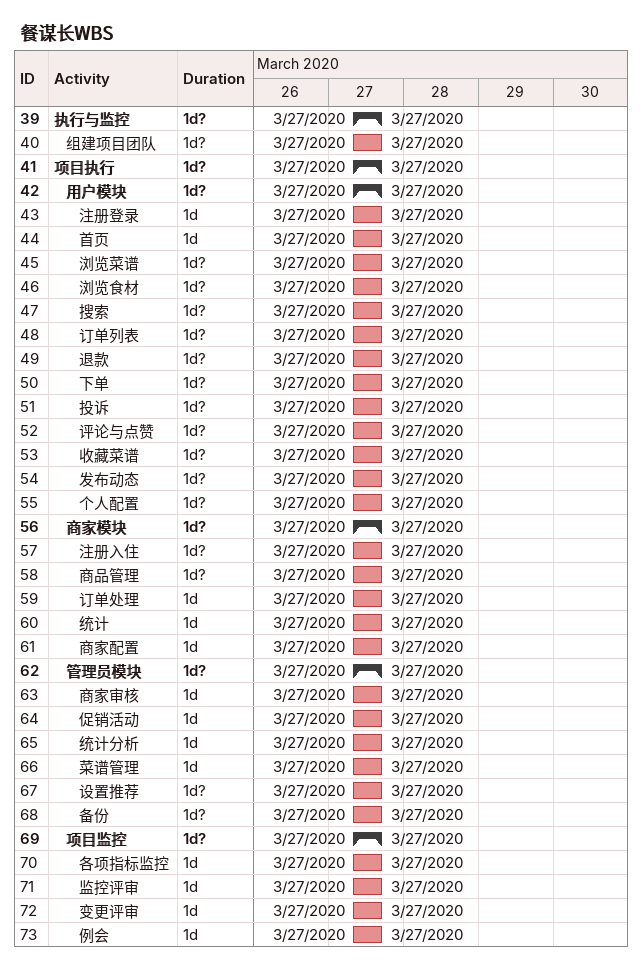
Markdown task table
餐谋长WBS

| ID | Level | Task | Duration | Start | Finish |
|---|---|---|---|---|---|
| 39 | 1 | **执行与监控** | 1d? | 2020-03-27 | 2020-03-27 |
| 40 | 2 | 组建项目团队 | 1d? | 2020-03-27 | 2020-03-27 |
| 41 | 1 | **项目执行** | 1d? | 2020-03-27 | 2020-03-27 |
| 42 | 2 | **用户模块** | 1d? | 2020-03-27 | 2020-03-27 |
| 43 | 3 | 注册登录 | 1d | 2020-03-27 | 2020-03-27 |
| 44 | 3 | 首页 | 1d | 2020-03-27 | 2020-03-27 |
| 45 | 3 | 浏览菜谱 | 1d? | 2020-03-27 | 2020-03-27 |
| 46 | 3 | 浏览食材 | 1d? | 2020-03-27 | 2020-03-27 |
| 47 | 3 | 搜索 | 1d? | 2020-03-27 | 2020-03-27 |
| 48 | 3 | 订单列表 | 1d? | 2020-03-27 | 2020-03-27 |
| 49 | 3 | 退款 | 1d? | 2020-03-27 | 2020-03-27 |
| 50 | 3 | 下单 | 1d? | 2020-03-27 | 2020-03-27 |
| 51 | 3 | 投诉 | 1d? | 2020-03-27 | 2020-03-27 |
| 52 | 3 | 评论与点赞 | 1d? | 2020-03-27 | 2020-03-27 |
| 53 | 3 | 收藏菜谱 | 1d? | 2020-03-27 | 2020-03-27 |
| 54 | 3 | 发布动态 | 1d? | 2020-03-27 | 2020-03-27 |
| 55 | 3 | 个人配置 | 1d? | 2020-03-27 | 2020-03-27 |
| 56 | 2 | **商家模块** | 1d? | 2020-03-27 | 2020-03-27 |
| 57 | 3 | 注册入住 | 1d? | 2020-03-27 | 2020-03-27 |
| 58 | 3 | 商品管理 | 1d? | 2020-03-27 | 2020-03-27 |
| 59 | 3 | 订单处理 | 1d | 2020-03-27 | 2020-03-27 |
| 60 | 3 | 统计 | 1d | 2020-03-27 | 2020-03-27 |
| 61 | 3 | 商家配置 | 1d | 2020-03-27 | 2020-03-27 |
| 62 | 2 | **管理员模块** | 1d? | 2020-03-27 | 2020-03-27 |
| 63 | 3 | 商家审核 | 1d | 2020-03-27 | 2020-03-27 |
| 64 | 3 | 促销活动 | 1d | 2020-03-27 | 2020-03-27 |
| 65 | 3 | 统计分析 | 1d | 2020-03-27 | 2020-03-27 |
| 66 | 3 | 菜谱管理 | 1d | 2020-03-27 | 2020-03-27 |
| 67 | 3 | 设置推荐 | 1d? | 2020-03-27 | 2020-03-27 |
| 68 | 3 | 备份 | 1d? | 2020-03-27 | 2020-03-27 |
| 69 | 2 | **项目监控** | 1d? | 2020-03-27 | 2020-03-27 |
| 70 | 3 | 各项指标监控 | 1d | 2020-03-27 | 2020-03-27 |
| 71 | 3 | 监控评审 | 1d | 2020-03-27 | 2020-03-27 |
| 72 | 3 | 变更评审 | 1d | 2020-03-27 | 2020-03-27 |
| 73 | 3 | 例会 | 1d | 2020-03-27 | 2020-03-27 |
